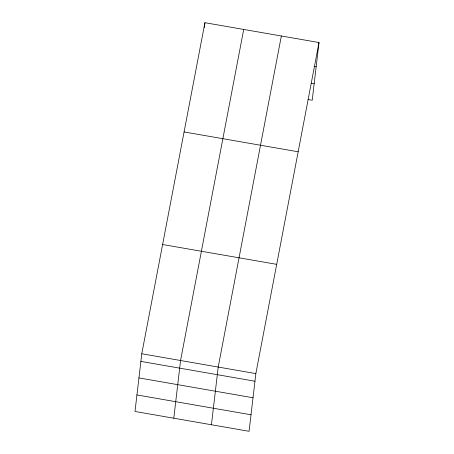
<?xml version="1.0" encoding="UTF-8"?>
<svg xmlns="http://www.w3.org/2000/svg" width="454" height="454" viewBox="0 0 454 454"><rect width="100%" height="100%" fill="white"/><g stroke="black" fill="none" stroke-linecap="round" stroke-linejoin="round"><path stroke-width="0.68" d="M141.773 353.768L134.997 411.466L249.081 431.3L255.857 373.597L319.003 42.534L204.919 22.7L141.773 353.768L255.857 373.597M204.351 27.558L204.919 22.7M173.786 418.213L180.561 360.51L243.707 29.442M211.433 424.757L218.209 367.053L281.355 35.985M319.003 42.534L312.227 100.232L308.045 99.505M314.077 66.324L316.166 66.687M311.376 83.224L314.168 83.712M184.08 131.949L298.164 151.784M162.611 244.513L276.696 264.347M140.876 361.401L254.961 381.229M138.935 377.921L253.02 397.755M136.938 394.946L251.022 414.78"/></g></svg>
